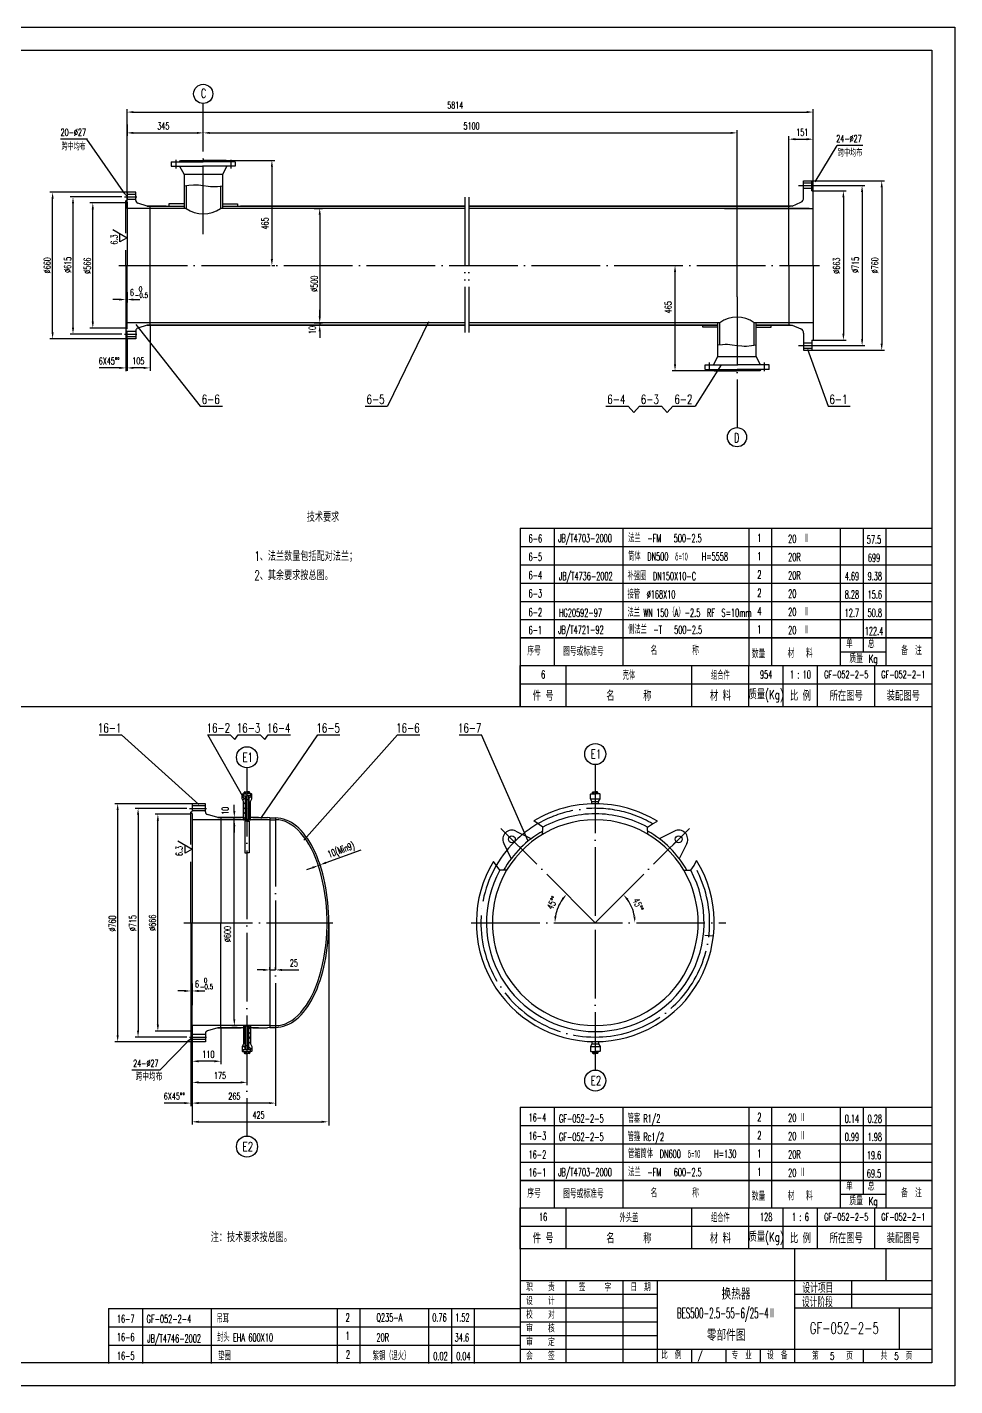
# Model space of a CAD drawing. Extents: x -1168 to 1459, y 189 to 1542.
# Drawn here: x -733 to -327, y 198 to 792 of the extents above; entities that cross this region are included whole.
import ezdxf
from ezdxf.enums import TextEntityAlignment as Align

# ---------------------------------------------------------------- set-up
doc = ezdxf.new("R2010")
doc.units = 0
doc.header["$MEASUREMENT"] = 0
doc.linetypes.add('DASHDOT-M', pattern=[36, 30, -3, 0, -3])
doc.linetypes.add('DIVIDE-M', pattern=[39, 30, -3, 0, -3, 0, -3])
doc.layers.get('0').update_dxf_attribs({"linetype": 'CONTINUOUS'})
for name, color, linetype in [('CDR_DWG1', 4, 'CONTINUOUS'), ('CDR_DWG2', 2, 'CONTINUOUS'), ('CDR_DWG3', 1, 'DASHDOT-M'), ('CDR_DWG4', 3, 'DIVIDE-M')]:
    doc.layers.add(name, color=color, linetype=linetype)
doc.styles.add('HZ', font='romans', dxfattribs={"width": 0.7, "bigfont": 'hz'})

# ---------------------------------------------------------------- blocks, each defined once
blk = doc.blocks.new('*X70')
for p, q in [((15.53, 49.48), (16.04, 49.98)), ((15.79, 47.61), (16.92, 48.74)), ((18.35, 48.05), (19.73, 49.43)), ((16.16, 45.86), (16.92, 46.62)), ((16.16, 43.74), (16.92, 44.5)), ((16.16, 41.62), (16.92, 42.38)), ((18.35, 45.93), (19.1, 46.68)), ((18.35, 43.8), (19.1, 44.56)), ((18.35, 41.68), (19.1, 42.44)), ((16.16, 39.5), (16.92, 40.26)), ((18.35, 39.56), (19.1, 40.32))]:
    blk.add_line(p, q)

msp = doc.modelspace()

# ---------------------------------------------------------------- linework, layer by layer
for p, q in [((-1168.46, 791.53), (-327.46, 791.53)), ((-327.46, 791.53), (-327.46, 197.53)), ((-689.39, 749.05), (-689.39, 755.66)), ((-686.59, 754.41), (-392.19, 754.41)), ((-656.09, 745.31), (-656.09, 758.16)), ((-389.39, 719.91), (-389.39, 755.66)), ((-689.39, 712.31), (-689.39, 749.05)), ((-689.39, 749.05), (-689.39, 744.06)), ((-707.11, 742.52), (-718.46, 742.52)), ((-706.75, 742.52), (-707.11, 742.52)), ((-690.99, 719.59), (-706.93, 742.52)), ((-686.59, 745.31), (-658.89, 745.31)), ((-656.09, 745.31), (-656.09, 746.56)), ((-653.29, 745.31), (-425.49, 745.31)), ((-422.69, 673.6), (-422.69, 746.56)), ((-399.99, 713.31), (-399.99, 743.81)), ((-397.19, 742.56), (-392.19, 742.56)), ((-389.39, 730.85), (-389.39, 743.81)), ((-388.54, 723.95), (-378.97, 739.77)), ((-367.62, 739.77), (-378.97, 739.77)), ((-646.08, 733.31), (-624.82, 733.31)), ((-626.07, 730.51), (-626.07, 690.11)), ((-689.39, 719.33), (-723.2, 719.33)), ((-389.99, 724.31), (-358.17, 724.31)), ((-389.39, 719.91), (-374.93, 719.91)), ((-387.89, 722.31), (-366.75, 722.31)), ((-368, 719.51), (-368, 655.11)), ((-359.42, 721.51), (-359.42, 653.11)), ((-721.95, 658.08), (-721.95, 716.53)), ((-691.66, 717.29), (-714.29, 717.29)), ((-713.04, 714.49), (-713.04, 660.12)), ((-689.99, 714.71), (-705.63, 714.71)), ((-376.18, 717.11), (-376.18, 657.51)), ((-704.38, 662.71), (-704.38, 711.91)), ((-607.54, 712.31), (-603.9, 712.31)), ((-605.15, 709.51), (-605.15, 665.11)), ((-695.63, 703.07), (-689.39, 699.46)), ((-692.51, 697.66), (-692.51, 701.27)), ((-689.39, 699.46), (-692.51, 697.66)), ((-626.16, 687.31), (-624.82, 687.31)), ((-452.17, 687.31), (-448.55, 687.31)), ((-449.8, 644.11), (-449.8, 684.51)), ((-692.79, 672.44), (-695.59, 672.44)), ((-689.99, 672.58), (-689.99, 671.19)), ((-689.39, 672.44), (-689.99, 672.44)), ((-689.39, 672.44), (-689.99, 672.44)), ((-689.39, 675.69), (-689.39, 671.19)), ((-686.59, 672.44), (-683.79, 672.44)), ((-605.15, 665.11), (-605.15, 667.91)), ((-689.99, 659.91), (-705.63, 659.91)), ((-685.5, 661.59), (-657.37, 625.78)), ((-679.37, 661.51), (-679.37, 641.31)), ((-607.54, 662.31), (-603.9, 662.31)), ((-605.15, 661.31), (-606.4, 661.31)), ((-605.15, 662.31), (-605.15, 661.31)), ((-605.15, 662.31), (-605.15, 661.31)), ((-557.61, 662.66), (-575.59, 625.78)), ((-689.39, 655.28), (-723.2, 655.28)), ((-691.66, 657.32), (-714.29, 657.32)), ((-689.99, 659.28), (-689.99, 641.14)), ((-689.39, 655.28), (-689.39, 643.81)), ((-605.15, 658.51), (-605.15, 655.71)), ((-389.39, 654.71), (-374.93, 654.71)), ((-391.92, 650.82), (-382.9, 625.78)), ((-389.99, 650.31), (-358.17, 650.31)), ((-387.89, 652.31), (-366.75, 652.31)), ((-692.79, 642.56), (-701.57, 642.56)), ((-689.39, 642.56), (-689.99, 642.56)), ((-689.39, 642.56), (-689.99, 642.56)), ((-689.39, 642.56), (-689.39, 643.81)), ((-689.39, 643.81), (-689.39, 641.31)), ((-682.17, 642.56), (-686.59, 642.56)), ((-429.69, 643.91), (-441.01, 625.78)), ((-427.69, 641.31), (-451.05, 641.31)), ((-657.37, 625.78), (-647.67, 625.78)), ((-585.29, 625.78), (-575.59, 625.78)), ((-480.02, 625.78), (-470.32, 625.78)), ((-470.32, 625.78), (-467.82, 623.03)), ((-467.82, 623.03), (-465.37, 625.78)), ((-465.37, 625.78), (-455.67, 625.78)), ((-455.67, 625.78), (-453.17, 623.03)), ((-453.17, 623.03), (-450.71, 625.78)), ((-450.71, 625.78), (-441.01, 625.78)), ((-422.69, 629.31), (-422.69, 616.45)), ((-382.9, 625.78), (-373.2, 625.78)), ((-367.45, 532.5), (-367.45, 572.5)), ((-517.45, 564.5), (-337.46, 564.5)), ((-517.45, 556.5), (-337.46, 556.5)), ((-517.45, 548.5), (-337.46, 548.5)), ((-517.45, 540.5), (-337.46, 540.5)), ((-517.45, 532.5), (-337.46, 532.5)), ((-517.45, 532.5), (-337.46, 532.5)), ((-367.45, 524.5), (-367.45, 532.5)), ((-337.46, 524.5), (-517.45, 524.5)), ((-517.45, 524.5), (-337.46, 524.5)), ((-367.45, 518.5), (-367.45, 524.5)), ((-377.45, 518.5), (-357.45, 518.5)), ((-517.46, 494.5), (-517.46, 512.5)), ((-517.46, 504.5), (-337.46, 504.5)), ((-517.45, 504.5), (-337.46, 504.5)), ((-1143.46, 494.53), (-337.46, 494.53)), ((-701.59, 482.07), (-691.89, 482.07)), ((-657.96, 451.62), (-691.89, 482.07)), ((-638.24, 454.21), (-654.05, 482.07)), ((-654.05, 482.07), (-644.35, 482.07)), ((-644.35, 482.07), (-642.32, 480.06)), ((-642.32, 480.06), (-640.84, 482.07)), ((-640.84, 482.07), (-631.14, 482.07)), ((-631.14, 482.07), (-629.12, 480.06)), ((-630.93, 445.6), (-606.03, 482.07)), ((-629.12, 480.06), (-627.63, 482.07)), ((-627.63, 482.07), (-617.93, 482.07)), ((-612.13, 436.08), (-571.15, 482.07)), ((-606.03, 482.07), (-596.33, 482.07)), ((-571.15, 482.07), (-561.45, 482.07)), ((-544.15, 482.07), (-534.45, 482.07)), ((-514.07, 435.62), (-534.45, 482.07)), ((-660.93, 452.04), (-694.75, 452.04)), ((-642.5, 448.81), (-642.5, 451.61)), ((-693.5, 350.79), (-693.5, 449.24)), ((-663.21, 450), (-685.83, 450)), ((-684.58, 447.2), (-684.58, 352.83)), ((-661.53, 447.41), (-677.18, 447.41)), ((-662.03, 450), (-654.7, 450)), ((-642.5, 357.81), (-642.5, 446.01)), ((-675.93, 355.41), (-675.93, 444.61)), ((-642.5, 442.21), (-642.5, 439.41)), ((-667.18, 435.78), (-660.93, 432.17)), ((-664.06, 430.37), (-664.06, 433.98)), ((-660.93, 432.17), (-664.06, 430.37)), ((-602.37, 426.26), (-587.08, 431.9)), ((-608.37, 424.04), (-611, 423.07)), ((-601.16, 400.01), (-601.16, 311.35)), ((-626.96, 379.36), (-626.96, 380.61)), ((-624.46, 379.36), (-624.46, 380.61)), ((-629.76, 379.36), (-632.56, 379.36)), ((-626.96, 379.36), (-624.46, 379.36)), ((-621.66, 379.36), (-614.36, 379.36)), ((-664.33, 370.15), (-667.13, 370.15)), ((-660.93, 370.15), (-661.53, 370.15)), ((-660.93, 370.15), (-661.53, 370.15)), ((-658.13, 370.15), (-655.33, 370.15)), ((-624.46, 356.42), (-624.46, 319.9)), ((-661.53, 352.61), (-677.18, 352.61)), ((-661.53, 351.67), (-661.53, 319.73)), ((-660.93, 355.01), (-660.93, 313.59)), ((-648.43, 354.21), (-648.43, 338.18)), ((-643.62, 355.01), (-641.25, 355.01)), ((-660.93, 347.99), (-694.75, 347.99)), ((-663.21, 350.03), (-685.83, 350.03)), ((-662.89, 348.03), (-675.08, 335.55)), ((-660.93, 340.68), (-660.93, 338.18)), ((-660.93, 339.43), (-660.93, 340.68)), ((-651.23, 339.43), (-658.13, 339.43)), ((-675.08, 335.55), (-687.25, 335.55)), ((-660.93, 330.3), (-660.93, 328.94)), ((-658.13, 330.19), (-639.76, 330.19)), ((-636.96, 330.3), (-636.96, 328.94)), ((-664.33, 321.15), (-673.12, 321.15)), ((-660.93, 322.48), (-660.93, 320.6)), ((-660.93, 321.54), (-660.93, 319.9)), ((-627.26, 321.15), (-658.13, 321.15)), ((-517.45, 319.34), (-337.46, 319.34)), ((-367.45, 287.34), (-367.45, 319.34)), ((-660.93, 314.06), (-660.93, 311.71)), ((-658.13, 312.96), (-604.34, 312.96)), ((-517.45, 311.34), (-337.46, 311.34)), ((-517.45, 303.34), (-337.46, 303.34)), ((-517.45, 295.34), (-337.46, 295.34)), ((-337.46, 287.34), (-517.45, 287.34)), ((-517.45, 287.34), (-337.46, 287.34)), ((-367.45, 281.34), (-367.45, 287.34)), ((-377.45, 281.34), (-357.45, 281.34)), ((-517.46, 267.35), (-337.46, 267.35)), ((-517.45, 267.34), (-337.46, 267.34)), ((-517.46, 257.56), (-337.46, 257.56)), ((-397.46, 207.56), (-397.46, 257.56)), ((-357.46, 243.56), (-357.46, 257.56)), ((-517.46, 243.56), (-337.46, 243.56)), ((-497.46, 207.56), (-497.46, 243.56)), ((-472.46, 207.56), (-472.46, 243.56)), ((-457.46, 207.56), (-457.46, 243.56)), ((-372.46, 231.56), (-372.46, 243.56)), ((-372.46, 231.56), (-372.46, 243.56)), ((-517.46, 237.56), (-457.46, 237.56)), ((-397.46, 237.56), (-337.46, 237.56)), ((-697.45, 231.35), (-517.46, 231.35)), ((-517.46, 231.56), (-457.46, 231.56)), ((-397.46, 231.56), (-337.46, 231.56)), ((-351.84, 231.56), (-351.84, 213.56)), ((-697.45, 223.35), (-517.46, 223.35)), ((-517.46, 225.56), (-457.46, 225.56)), ((-697.45, 215.35), (-517.46, 215.35)), ((-517.46, 219.56), (-457.46, 219.56)), ((-517.46, 213.56), (-337.46, 213.56)), ((-442.46, 207.56), (-442.46, 213.56)), ((-427.46, 207.56), (-427.46, 213.56)), ((-412.46, 207.56), (-412.46, 213.56)), ((-367.46, 207.56), (-367.46, 213.56)), ((-327.46, 197.53), (-1168.46, 197.53))]:
    msp.add_line(p, q)
for radius, start, end in [(17.63, 144.11024, 170.88976), (17.35, 9.25788, 35.74212)]:
    msp.add_arc((-484.68, 400.01), radius, start, end)
for points in [[(-686.59, 754.87), (-686.59, 753.94), (-689.39, 754.41)], [(-392.19, 754.87), (-392.19, 753.94), (-389.39, 754.41)], [(-686.59, 745.77), (-686.59, 744.84), (-689.39, 745.31)], [(-658.89, 745.77), (-658.89, 744.84), (-656.09, 745.31)], [(-653.29, 745.77), (-653.29, 744.84), (-656.09, 745.31)], [(-425.49, 745.77), (-425.49, 744.84), (-422.69, 745.31)], [(-397.19, 743.02), (-397.19, 742.09), (-399.99, 742.56)], [(-392.19, 743.02), (-392.19, 742.09), (-389.39, 742.56)], [(-626.54, 730.51), (-625.6, 730.51), (-626.07, 733.31)], [(-721.49, 716.53), (-722.42, 716.53), (-721.95, 719.33)], [(-690.6, 719.86), (-691.37, 719.32), (-689.39, 717.29)], [(-376.65, 717.11), (-375.71, 717.11), (-376.18, 719.91)], [(-368.47, 719.51), (-367.54, 719.51), (-368, 722.31)], [(-359.89, 721.51), (-358.96, 721.51), (-359.42, 724.31)], [(-712.57, 714.49), (-713.5, 714.49), (-713.04, 717.29)], [(-703.92, 711.91), (-704.85, 711.91), (-704.38, 714.71)], [(-605.62, 709.51), (-604.68, 709.51), (-605.15, 712.31)], [(-626.54, 690.11), (-625.6, 690.11), (-626.07, 687.31)], [(-450.26, 684.51), (-449.33, 684.51), (-449.8, 687.31)], [(-692.79, 672.91), (-692.79, 671.98), (-689.99, 672.44)], [(-686.59, 672.91), (-686.59, 671.98), (-689.39, 672.44)], [(-686.59, 672.91), (-686.59, 671.98), (-689.39, 672.44)], [(-712.57, 660.12), (-713.5, 660.12), (-713.04, 657.32)], [(-703.92, 662.71), (-704.85, 662.71), (-704.38, 659.91)], [(-605.62, 665.11), (-604.68, 665.11), (-605.15, 662.31)], [(-605.62, 665.11), (-604.68, 665.11), (-605.15, 662.31)], [(-605.62, 658.51), (-604.68, 658.51), (-605.15, 661.31)], [(-721.49, 658.08), (-722.42, 658.08), (-721.95, 655.28)], [(-376.65, 657.51), (-375.71, 657.51), (-376.18, 654.71)], [(-368.47, 655.11), (-367.54, 655.11), (-368, 652.31)], [(-359.89, 653.11), (-358.96, 653.11), (-359.42, 650.31)], [(-692.79, 643.02), (-692.79, 642.09), (-689.99, 642.56)], [(-686.59, 643.02), (-686.59, 642.09), (-689.39, 642.56)], [(-682.17, 643.02), (-682.17, 642.09), (-679.37, 642.56)], [(-450.26, 644.11), (-449.33, 644.11), (-449.8, 641.31)], [(-693.03, 449.24), (-693.97, 449.24), (-693.5, 452.04)], [(-684.12, 447.2), (-685.05, 447.2), (-684.58, 450)], [(-675.46, 444.61), (-676.4, 444.61), (-675.93, 447.41)], [(-642.97, 448.81), (-642.04, 448.81), (-642.5, 446.01)], [(-642.97, 442.21), (-642.04, 442.21), (-642.5, 445.01)], [(-642.97, 442.21), (-642.04, 442.21), (-642.5, 445.01)], [(-608.53, 424.48), (-608.21, 423.6), (-605.75, 425.01)], [(-602.53, 426.7), (-602.21, 425.82), (-605, 425.29)], [(-499.31, 410.65), (-498.6, 410.05), (-497.14, 412.48)], [(-470.95, 409.85), (-470.24, 410.45), (-472.41, 412.28)], [(-501.62, 402.77), (-502.55, 402.84), (-502.31, 400.01)], [(-467.09, 402.84), (-468.02, 402.77), (-467.33, 400.01)], [(-629.76, 379.83), (-629.76, 378.9), (-626.96, 379.36)], [(-621.66, 379.83), (-621.66, 378.9), (-624.46, 379.36)], [(-664.33, 370.62), (-664.33, 369.69), (-661.53, 370.15)], [(-658.13, 370.62), (-658.13, 369.69), (-660.93, 370.15)], [(-658.13, 370.62), (-658.13, 369.69), (-660.93, 370.15)], [(-642.97, 357.81), (-642.04, 357.81), (-642.5, 355.01)], [(-693.03, 350.79), (-693.97, 350.79), (-693.5, 347.99)], [(-684.12, 352.83), (-685.05, 352.83), (-684.58, 350.03)], [(-675.46, 355.41), (-676.4, 355.41), (-675.93, 352.61)], [(-663.22, 348.35), (-662.56, 347.7), (-660.93, 350.03)], [(-658.13, 339.9), (-658.13, 338.97), (-660.93, 339.43)], [(-651.23, 339.9), (-651.23, 338.97), (-648.43, 339.43)], [(-658.13, 330.66), (-658.13, 329.73), (-660.93, 330.19)], [(-639.76, 330.66), (-639.76, 329.73), (-636.96, 330.19)], [(-664.33, 321.61), (-664.33, 320.68), (-661.53, 321.15)], [(-658.13, 321.61), (-658.13, 320.68), (-660.93, 321.15)], [(-627.26, 321.61), (-627.26, 320.68), (-624.46, 321.15)], [(-658.13, 313.43), (-658.13, 312.49), (-660.93, 312.96)], [(-604.34, 313.43), (-604.34, 312.49), (-601.54, 312.96)]]:
    msp.add_solid(points)
at = {"layer": 'CDR_DWG1'}
for p, q in [((-1143.46, 781.53), (-337.46, 781.53)), ((-337.46, 781.53), (-337.46, 207.53)), ((-670.09, 732.71), (-670.09, 730.71)), ((-670.09, 732.71), (-656.09, 732.71)), ((-670.09, 730.71), (-656.09, 730.71)), ((-666.54, 732.71), (-666.09, 733.31)), ((-666.42, 730.71), (-664.49, 727.06)), ((-666.09, 733.31), (-656.09, 733.31)), ((-646.08, 733.31), (-656.09, 733.31)), ((-642.09, 732.71), (-656.09, 732.71)), ((-642.09, 730.71), (-656.09, 730.71)), ((-645.76, 730.71), (-647.69, 727.06)), ((-645.64, 732.71), (-646.08, 733.31)), ((-642.09, 732.71), (-642.09, 730.71)), ((-647.69, 727.06), (-664.49, 727.06)), ((-664.49, 727.06), (-664.49, 712.31)), ((-647.69, 727.06), (-647.69, 712.31)), ((-685.59, 719.33), (-689.39, 719.33)), ((-689.39, 719.33), (-689.39, 715.99)), ((-685.59, 715.8), (-685.59, 719.33)), ((-663.59, 722.29), (-663.59, 712.31)), ((-648.59, 722.06), (-648.59, 712.31)), ((-393.59, 716.84), (-393.59, 724.31)), ((-393.59, 724.31), (-389.99, 724.31)), ((-393.59, 723.46), (-389.99, 723.46)), ((-393.59, 721.16), (-389.99, 721.16)), ((-389.99, 719.91), (-389.99, 724.31)), ((-389.99, 719.91), (-389.39, 719.91)), ((-389.39, 687.31), (-389.39, 719.91)), ((-689.99, 715.65), (-689.39, 715.99)), ((-689.99, 701.42), (-689.99, 715.65)), ((-689.39, 715.01), (-689.99, 715.01)), ((-685.59, 718.44), (-689.39, 718.44)), ((-685.59, 716.14), (-689.39, 716.14)), ((-689.39, 715.01), (-689.39, 687.31)), ((-680.66, 713.31), (-684.71, 714.65)), ((-680.68, 713.31), (-664.49, 713.31)), ((-672.34, 713.31), (-680.66, 713.31)), ((-679.39, 713.31), (-679.39, 687.31)), ((-671.09, 714.31), (-671.09, 713.31)), ((-664.49, 714.31), (-671.09, 714.31)), ((-647.69, 714.31), (-641.09, 714.31)), ((-647.69, 713.31), (-541.66, 713.31)), ((-641.09, 714.31), (-641.09, 713.31)), ((-541.66, 713.31), (-639.84, 713.31)), ((-539.94, 713.31), (-488.87, 713.31)), ((-488.87, 713.31), (-539.94, 713.31)), ((-425.43, 713.31), (-488.87, 713.31)), ((-488.87, 713.31), (-425.43, 713.31)), ((-398.52, 713.31), (-426.94, 713.31)), ((-426.94, 713.31), (-399.4, 713.31)), ((-399.38, 713.31), (-426.94, 713.31)), ((-426.94, 713.31), (-399.4, 713.31)), ((-399.99, 687.31), (-399.99, 713.31)), ((-398.52, 713.31), (-394.76, 715.02)), ((-663.59, 712.31), (-689.39, 712.31)), ((-541.66, 712.31), (-648.59, 712.31)), ((-488.87, 712.31), (-539.94, 712.31)), ((-424.22, 712.31), (-488.87, 712.31)), ((-391.19, 712.31), (-428.15, 712.31)), ((-428.15, 712.31), (-389.39, 712.31)), ((-689.99, 687.31), (-689.99, 693.98)), ((-689.99, 687.31), (-689.99, 658.96)), ((-689.39, 659.6), (-689.39, 687.31)), ((-679.37, 661.51), (-679.37, 687.31)), ((-399.99, 687.31), (-399.99, 661.31)), ((-389.39, 687.31), (-389.39, 654.71)), ((-689.39, 659.6), (-689.99, 659.6)), ((-541.66, 662.31), (-689.39, 662.31)), ((-680.66, 661.31), (-684.71, 659.97)), ((-680.68, 661.31), (-541.66, 661.31)), ((-541.66, 661.31), (-680.66, 661.31)), ((-532.74, 662.31), (-539.94, 662.31)), ((-533.95, 661.31), (-539.94, 661.31)), ((-539.94, 661.31), (-533.95, 661.31)), ((-488.87, 662.31), (-537.65, 662.31)), ((-536.44, 661.31), (-488.87, 661.31)), ((-488.87, 661.31), (-536.44, 661.31)), ((-430.19, 662.31), (-488.87, 662.31)), ((-488.87, 661.31), (-431.09, 661.31)), ((-431.09, 661.31), (-488.87, 661.31)), ((-437.69, 660.31), (-437.69, 661.31)), ((-431.09, 660.31), (-437.69, 660.31)), ((-431.09, 647.55), (-431.09, 662.31)), ((-430.19, 652.56), (-430.19, 662.31)), ((-389.39, 662.31), (-415.19, 662.31)), ((-415.19, 652.32), (-415.19, 662.31)), ((-414.29, 647.55), (-414.29, 662.31)), ((-399.4, 661.31), (-414.29, 661.31)), ((-414.29, 661.31), (-398.52, 661.31)), ((-414.29, 660.31), (-407.69, 660.31)), ((-407.69, 660.31), (-407.69, 661.31)), ((-398.52, 661.31), (-394.76, 659.6)), ((-689.99, 658.96), (-689.39, 658.62)), ((-689.39, 655.28), (-689.39, 658.62)), ((-685.59, 658.47), (-689.39, 658.47)), ((-685.59, 656.17), (-689.39, 656.17)), ((-685.59, 655.28), (-689.39, 655.28)), ((-685.59, 658.81), (-685.59, 655.28)), ((-393.59, 657.78), (-393.59, 650.31)), ((-393.59, 653.46), (-389.99, 653.46)), ((-389.99, 654.71), (-389.99, 650.31)), ((-389.99, 654.71), (-389.39, 654.71)), ((-433.02, 643.91), (-431.09, 647.55)), ((-431.09, 647.55), (-414.29, 647.55)), ((-412.36, 643.91), (-414.29, 647.55)), ((-393.59, 651.16), (-389.99, 651.16)), ((-393.59, 650.31), (-389.99, 650.31)), ((-436.69, 641.91), (-436.69, 643.91)), ((-436.69, 643.91), (-422.69, 643.91)), ((-436.69, 641.91), (-422.69, 641.91)), ((-433.14, 641.91), (-432.7, 641.31)), ((-408.69, 643.91), (-422.69, 643.91)), ((-408.69, 641.91), (-422.69, 641.91)), ((-412.24, 641.91), (-412.69, 641.31)), ((-408.69, 641.91), (-408.69, 643.91)), ((-432.7, 641.31), (-422.69, 641.31)), ((-412.69, 641.31), (-422.69, 641.31)), ((-337.57, 582.53), (-337.57, 532.5)), ((-517.45, 572.5), (-337.46, 572.5)), ((-517.45, 572.5), (-517.45, 532.5)), ((-502.45, 532.5), (-502.45, 572.5)), ((-472.45, 532.5), (-472.45, 572.5)), ((-417.45, 532.5), (-417.45, 572.5)), ((-407.45, 532.5), (-407.45, 572.5)), ((-377.45, 532.5), (-377.45, 572.5)), ((-357.45, 532.5), (-357.45, 572.5)), ((-517.45, 532.5), (-517.45, 494.5)), ((-502.45, 524.5), (-502.45, 532.5)), ((-472.45, 524.5), (-472.45, 532.5)), ((-417.45, 524.5), (-417.45, 532.5)), ((-407.45, 524.5), (-407.45, 532.5)), ((-377.45, 524.5), (-377.45, 532.5)), ((-357.45, 524.5), (-357.45, 532.5)), ((-502.45, 512.5), (-502.45, 524.5)), ((-472.45, 512.5), (-472.45, 524.5)), ((-417.45, 512.5), (-417.45, 524.5)), ((-407.45, 512.5), (-407.45, 524.5)), ((-377.45, 512.5), (-377.45, 524.5)), ((-357.45, 512.5), (-357.45, 524.5)), ((-517.46, 512.5), (-337.46, 512.5)), ((-497.46, 494.5), (-497.46, 512.5)), ((-442.46, 494.5), (-442.46, 512.5)), ((-417.46, 494.5), (-417.46, 512.5)), ((-402.46, 494.5), (-402.46, 512.5)), ((-387.46, 494.5), (-387.46, 512.5)), ((-362.46, 494.5), (-362.46, 512.5)), ((-660.93, 452.04), (-660.93, 448.7)), ((-655.16, 452.04), (-660.93, 452.04)), ((-655.16, 448.51), (-655.16, 452.04)), ((-639.06, 456.19), (-638.9, 456.36)), ((-639.06, 454.09), (-639.06, 456.19)), ((-638.43, 453), (-639.06, 454.09)), ((-638.9, 456.36), (-638.56, 456.36)), ((-638.56, 456.36), (-638.56, 455.52)), ((-638.56, 455.52), (-637.8, 455.52)), ((-638.51, 456.33), (-636.96, 456.33)), ((-638.43, 445.18), (-638.43, 453)), ((-638.13, 456.33), (-638.13, 457.04)), ((-637.84, 457.17), (-636.96, 457.17)), ((-637.8, 455.52), (-637.68, 455.35)), ((-637.8, 455.52), (-637.8, 445.01)), ((-637.8, 455.51), (-636.96, 455.51)), ((-637.68, 455.35), (-637.68, 445.18)), ((-636.96, 453.84), (-637.67, 453.84)), ((-637.54, 456.33), (-637.54, 457.04)), ((-636.07, 457.17), (-636.96, 457.17)), ((-635.4, 456.33), (-636.96, 456.33)), ((-636.12, 455.51), (-636.96, 455.51)), ((-636.96, 453.84), (-636.25, 453.84)), ((-636.37, 456.33), (-636.37, 457.04)), ((-636.12, 455.52), (-636.25, 455.35)), ((-636.25, 455.35), (-636.25, 445.18)), ((-635.37, 455.52), (-636.12, 455.52)), ((-636.12, 455.52), (-636.12, 445.01)), ((-635.78, 456.33), (-635.78, 457.04)), ((-635.49, 453), (-634.86, 454.09)), ((-635.49, 447.11), (-635.49, 453)), ((-635.37, 456.36), (-635.37, 455.52)), ((-635.03, 456.36), (-635.37, 456.36)), ((-634.86, 456.19), (-635.03, 456.36)), ((-634.86, 454.09), (-634.86, 456.19)), ((-486.79, 456.19), (-486.62, 456.36)), ((-486.79, 454.09), (-486.79, 456.19)), ((-486.79, 454.09), (-482.59, 454.09)), ((-486.16, 453), (-486.79, 454.09)), ((-486.62, 456.36), (-486.28, 456.36)), ((-486.23, 456.33), (-484.68, 456.33)), ((-486.16, 453), (-483.22, 453)), ((-486.16, 451.99), (-486.16, 453)), ((-485.85, 456.33), (-485.85, 457.04)), ((-485.56, 457.17), (-484.68, 457.17)), ((-485.27, 456.33), (-485.27, 457.04)), ((-483.8, 457.17), (-484.68, 457.17)), ((-483.12, 456.33), (-484.68, 456.33)), ((-484.09, 456.33), (-484.09, 457.04)), ((-483.5, 456.33), (-483.5, 457.04)), ((-483.22, 453), (-482.59, 454.09)), ((-483.22, 451.99), (-483.22, 453)), ((-482.75, 456.36), (-483.09, 456.36)), ((-482.59, 456.19), (-482.75, 456.36)), ((-482.59, 454.09), (-482.59, 456.19)), ((-661.53, 448.36), (-660.93, 448.7)), ((-661.53, 434.13), (-661.53, 448.36)), ((-660.93, 447.72), (-661.53, 447.72)), ((-655.16, 451.15), (-660.93, 451.15)), ((-655.16, 448.85), (-660.93, 448.85)), ((-660.93, 447.72), (-660.93, 400.01)), ((-649.73, 446.01), (-654.27, 447.35)), ((-649.75, 446.01), (-639.46, 446.01)), ((-638.43, 446.01), (-649.73, 446.01)), ((-648.46, 446.01), (-648.46, 400.01)), ((-635.49, 445.18), (-635.49, 447.11)), ((-631.93, 446.01), (-635.49, 446.01)), ((-634.46, 446.01), (-628.02, 446.01)), ((-626.96, 445.81), (-628.02, 446.01)), ((-626.96, 445.81), (-626.96, 400.01)), ((-626.96, 445.81), (-624.46, 445.81)), ((-626.96, 445.01), (-660.93, 445.01)), ((-638.27, 445.01), (-638.43, 445.18)), ((-638.43, 445.04), (-635.49, 445.04)), ((-637.8, 445.01), (-638.27, 445.01)), ((-637.89, 444.42), (-637.89, 430.54)), ((-636.96, 444.42), (-637.89, 444.42)), ((-637.68, 445.18), (-637.8, 445.01)), ((-637.68, 445.18), (-636.96, 445.18)), ((-636.25, 445.18), (-636.96, 445.18)), ((-636.96, 444.42), (-636.02, 444.42)), ((-636.25, 445.18), (-636.12, 445.01)), ((-636.12, 445.01), (-635.66, 445.01)), ((-636.02, 444.42), (-636.02, 430.54)), ((-635.66, 445.01), (-635.49, 445.18)), ((-626.96, 445.01), (-624.46, 445.01)), ((-519.36, 440.05), (-512.62, 436.74)), ((-507.59, 441.74), (-511.49, 444.57)), ((-507.7, 438.68), (-507.59, 441.74)), ((-461.77, 441.74), (-459.63, 443.29)), ((-461.66, 438.68), (-461.77, 441.74)), ((-459.63, 443.29), (-457.48, 444.34)), ((-449.99, 440.05), (-456.73, 436.74)), ((-524.72, 434.7), (-521.4, 427.96)), ((-450.56, 434.14), (-448.1, 436.6)), ((-444.64, 434.7), (-447.96, 427.96)), ((-637.89, 430.54), (-636.96, 430.54)), ((-636.02, 430.54), (-636.96, 430.54)), ((-661.53, 400.01), (-661.53, 426.69)), ((-605.48, 424.29), (-606.18, 426.18)), ((-605.75, 425.01), (-605, 425.29)), ((-604.73, 424.56), (-605.43, 426.46)), ((-526.4, 422.92), (-529.23, 426.83)), ((-523.34, 423.03), (-526.4, 422.92)), ((-446.01, 423.03), (-442.95, 422.92)), ((-442.95, 422.92), (-441.4, 425.06)), ((-441.4, 425.06), (-440.36, 427.21)), ((-661.53, 400.01), (-661.53, 351.67)), ((-660.93, 352.31), (-660.93, 400.01)), ((-648.43, 354.21), (-648.43, 400.01)), ((-626.96, 400.01), (-626.96, 354.21)), ((-436.73, 394.61), (-433.27, 394.22)), ((-661.53, 370.29), (-661.53, 363.9)), ((-660.93, 373.4), (-660.93, 363.9)), ((-660.93, 352.31), (-661.53, 352.31)), ((-661.53, 351.67), (-660.93, 351.33)), ((-626.96, 355.01), (-661.48, 355.01)), ((-660.93, 347.99), (-660.93, 351.33)), ((-655.16, 351.18), (-660.93, 351.18)), ((-655.16, 351.52), (-655.16, 347.99)), ((-649.73, 354.01), (-654.27, 352.68)), ((-649.75, 354.01), (-639.46, 354.01)), ((-638.43, 354.01), (-649.73, 354.01)), ((-638.27, 355.01), (-638.43, 354.85)), ((-638.43, 354.99), (-635.49, 354.99)), ((-638.43, 354.85), (-638.43, 347.03)), ((-637.8, 355.01), (-638.27, 355.01)), ((-637.8, 344.51), (-637.8, 355.01)), ((-637.68, 354.85), (-637.8, 355.01)), ((-637.68, 344.68), (-637.68, 354.85)), ((-637.68, 354.85), (-636.96, 354.85)), ((-636.25, 354.85), (-636.96, 354.85)), ((-636.25, 354.85), (-636.12, 355.01)), ((-636.25, 344.68), (-636.25, 354.85)), ((-636.12, 344.51), (-636.12, 355.01)), ((-636.12, 355.01), (-635.66, 355.01)), ((-635.66, 355.01), (-635.49, 354.85)), ((-635.49, 354.85), (-635.49, 352.92)), ((-631.93, 354.01), (-635.49, 354.01)), ((-635.49, 352.92), (-635.49, 347.03)), ((-634.46, 354.01), (-628.02, 354.01)), ((-626.96, 354.21), (-628.02, 354.01)), ((-626.96, 355.01), (-624.46, 355.01)), ((-626.96, 354.21), (-624.46, 354.21)), ((-655.16, 348.88), (-660.93, 348.88)), ((-655.16, 347.99), (-660.93, 347.99)), ((-638.43, 347.03), (-639.06, 345.94)), ((-639.06, 345.94), (-639.06, 343.84)), ((-637.8, 344.51), (-637.68, 344.68)), ((-636.96, 346.19), (-637.67, 346.19)), ((-636.96, 346.19), (-636.25, 346.19)), ((-636.12, 344.51), (-636.25, 344.68)), ((-635.49, 347.03), (-634.86, 345.94)), ((-634.86, 345.94), (-634.86, 343.84)), ((-486.16, 347.03), (-486.79, 345.94)), ((-486.79, 345.94), (-482.59, 345.94)), ((-486.79, 345.94), (-486.79, 343.84)), ((-486.16, 348.04), (-486.16, 347.03)), ((-486.16, 347.03), (-483.22, 347.03)), ((-483.22, 348.04), (-483.22, 347.03)), ((-483.22, 347.03), (-482.59, 345.94)), ((-482.59, 345.94), (-482.59, 343.84)), ((-639.06, 343.84), (-638.9, 343.67)), ((-638.9, 343.67), (-638.56, 343.67)), ((-638.56, 343.67), (-638.56, 344.51)), ((-638.56, 344.51), (-637.8, 344.51)), ((-638.51, 343.7), (-636.96, 343.7)), ((-638.13, 343.7), (-638.13, 342.99)), ((-637.84, 342.86), (-636.96, 342.86)), ((-637.8, 344.52), (-636.96, 344.52)), ((-637.54, 343.7), (-637.54, 342.99)), ((-636.12, 344.52), (-636.96, 344.52)), ((-635.4, 343.7), (-636.96, 343.7)), ((-636.07, 342.86), (-636.96, 342.86)), ((-636.37, 343.7), (-636.37, 342.99)), ((-635.37, 344.51), (-636.12, 344.51)), ((-635.78, 343.7), (-635.78, 342.99)), ((-635.37, 343.67), (-635.37, 344.51)), ((-635.03, 343.67), (-635.37, 343.67)), ((-634.86, 343.84), (-635.03, 343.67)), ((-486.79, 343.84), (-486.62, 343.67)), ((-486.62, 343.67), (-486.28, 343.67)), ((-486.23, 343.7), (-484.68, 343.7)), ((-485.85, 343.7), (-485.85, 342.99)), ((-485.56, 342.86), (-484.68, 342.86)), ((-485.27, 343.7), (-485.27, 342.99)), ((-483.12, 343.7), (-484.68, 343.7)), ((-483.8, 342.86), (-484.68, 342.86)), ((-484.09, 343.7), (-484.09, 342.99)), ((-483.5, 343.7), (-483.5, 342.99)), ((-482.75, 343.67), (-483.09, 343.67)), ((-482.59, 343.84), (-482.75, 343.67)), ((-517.45, 319.34), (-517.45, 257.35)), ((-502.45, 287.34), (-502.45, 319.34)), ((-472.45, 287.34), (-472.45, 319.34)), ((-417.45, 287.34), (-417.45, 319.34)), ((-407.45, 287.34), (-407.45, 319.34)), ((-377.45, 287.34), (-377.45, 319.34)), ((-357.45, 287.34), (-357.45, 319.34)), ((-502.45, 275.34), (-502.45, 287.34)), ((-472.45, 275.34), (-472.45, 287.34)), ((-417.45, 275.34), (-417.45, 287.34)), ((-407.45, 275.34), (-407.45, 287.34)), ((-377.45, 275.34), (-377.45, 287.34)), ((-357.45, 275.34), (-357.45, 287.34)), ((-517.46, 275.35), (-337.46, 275.35)), ((-517.46, 257.35), (-517.46, 275.35)), ((-497.46, 257.35), (-497.46, 275.35)), ((-442.46, 257.35), (-442.46, 275.35)), ((-417.46, 257.35), (-417.46, 275.35)), ((-402.46, 257.35), (-402.46, 275.35)), ((-387.46, 257.35), (-387.46, 275.35)), ((-362.46, 257.35), (-362.46, 275.35)), ((-517.46, 257.56), (-337.46, 257.56)), ((-517.46, 257.56), (-517.46, 207.53)), ((-397.46, 207.56), (-397.46, 257.56)), ((-697.45, 231.35), (-697.45, 207.35)), ((-682.45, 207.35), (-682.45, 231.35)), ((-652.45, 207.35), (-652.45, 231.35)), ((-597.45, 207.35), (-597.45, 231.35)), ((-587.45, 207.35), (-587.45, 231.35)), ((-557.45, 207.35), (-557.45, 231.35)), ((-547.45, 207.35), (-547.45, 231.35)), ((-537.45, 207.35), (-537.45, 231.35)), ((-337.46, 207.53), (-1143.46, 207.53))]:
    msp.add_line(p, q, dxfattribs=at)
at = {"layer": 'CDR_DWG1', "extrusion": (0, 0, -1), "flags": 128}
for points in [[(664.49, 722.17), (662.38, 722.45), (660.28, 722.63), (659.23, 722.64), (658.18, 722.6), (656.08, 722.36), (653.99, 722.06), (652.94, 721.94), (651.89, 721.87), (650.84, 721.87), (649.79, 721.93), (647.69, 722.17)], [(414.29, 652.44), (416.4, 652.17), (418.5, 651.99), (419.55, 651.97), (420.6, 652.01), (422.69, 652.25), (424.79, 652.55), (425.84, 652.67), (426.89, 652.74), (427.94, 652.75), (428.99, 652.68), (431.09, 652.44)]]:
    msp.add_lwpolyline(points, dxfattribs=at)
at = {"layer": 'CDR_DWG1', "flags": 128}
for points in [[(-624.46, 354.21), (-623.27, 354.27), (-622.1, 354.45), (-620.93, 354.74), (-619.77, 355.14), (-618.63, 355.65), (-617.51, 356.27), (-616.41, 356.99), (-615.33, 357.82), (-614.29, 358.75), (-613.26, 359.78), (-612.27, 360.9), (-611.31, 362.12), (-610.39, 363.42), (-609.5, 364.81), (-608.64, 366.29), (-607.83, 367.84), (-607.06, 369.47), (-606.32, 371.16), (-605.63, 372.93), (-604.99, 374.76), (-604.39, 376.65), (-603.84, 378.6), (-603.34, 380.59), (-602.88, 382.63), (-602.48, 384.71), (-602.13, 386.83), (-601.84, 388.98), (-601.59, 391.16), (-601.4, 393.35), (-601.27, 395.56), (-601.18, 397.79), (-601.16, 400.01), (-601.18, 402.24), (-601.26, 404.46), (-601.4, 406.68), (-601.59, 408.87), (-601.84, 411.05), (-602.13, 413.2), (-602.48, 415.32), (-602.88, 417.4), (-603.34, 419.44), (-603.84, 421.43), (-604.39, 423.38), (-604.99, 425.27), (-605.63, 427.1), (-606.32, 428.87), (-607.06, 430.56), (-607.83, 432.19), (-608.64, 433.74), (-609.5, 435.22), (-610.39, 436.61), (-611.31, 437.91), (-612.27, 439.13), (-613.26, 440.25), (-614.29, 441.28), (-615.33, 442.21), (-616.41, 443.03), (-617.51, 443.76), (-618.63, 444.38), (-619.77, 444.89), (-620.93, 445.29), (-622.1, 445.58), (-623.27, 445.76), (-624.46, 445.81)], [(-624.46, 355.01), (-623.01, 355.11), (-621.58, 355.38), (-620.15, 355.84), (-618.75, 356.49), (-617.37, 357.31), (-616.01, 358.3), (-614.69, 359.47), (-613.41, 360.81), (-612.18, 362.3), (-611, 363.95), (-609.87, 365.75), (-608.8, 367.69), (-607.8, 369.76), (-606.86, 371.96), (-606, 374.27), (-605.21, 376.69), (-604.51, 379.2), (-603.88, 381.8), (-603.34, 384.47), (-602.89, 387.21), (-602.52, 390), (-602.24, 392.83), (-602.06, 395.69), (-601.97, 398.57), (-601.97, 401.46), (-602.06, 404.34), (-602.24, 407.2), (-602.52, 410.03), (-602.89, 412.82), (-603.34, 415.56), (-603.88, 418.23), (-604.51, 420.83), (-605.21, 423.34), (-606, 425.76), (-606.86, 428.07), (-607.8, 430.27), (-608.8, 432.34), (-609.87, 434.28), (-611, 436.08), (-612.18, 437.73), (-613.41, 439.22), (-614.69, 440.56), (-616.01, 441.73), (-617.37, 442.72), (-618.75, 443.54), (-620.15, 444.19), (-621.58, 444.65), (-623.01, 444.92), (-624.46, 445.01)]]:
    msp.add_lwpolyline(points, dxfattribs=at)
at = {"layer": 'CDR_DWG1'}
for centre in [(-521.13, 436.47), (-448.23, 436.47)]:
    msp.add_circle(centre, 1.5, dxfattribs=at)
for centre, radius, start, end in [((-684.39, 715.8), 1.2, 180.00012, 254.64464), ((-395.59, 716.84), 2, 294.47212, 0), ((-656.09, 722.54), 12.69, 233.76833, 306.23167), ((-684.39, 658.81), 1.2, 105.35536, 179.99988), ((-422.69, 652.07), 12.69, 53.76833, 126.23167), ((-395.59, 657.78), 2, 0, 65.52788), ((-637.84, 456.76), 0.406, 43.60282, 136.39718), ((-636.96, 455.74), 1.44, 65.81049, 114.18951), ((-636.07, 456.76), 0.406, 43.60282, 136.39718), ((-484.68, 400.01), 52, 90, 121.03666), ((-485.56, 456.76), 0.406, 43.60282, 136.39718), ((-484.68, 455.74), 1.44, 65.81049, 114.18951), ((-484.68, 400.01), 52, 58.4678, 90), ((-483.8, 456.76), 0.406, 43.60282, 136.39718), ((-653.96, 448.51), 1.2, 180.00012, 254.64464), ((-484.68, 400.01), 47.6, 90, 118.76776), ((-484.68, 400.01), 47.6, 61.23224, 90), ((-484.68, 400.01), 45, 21.90814, 158.09186), ((-521.13, 436.47), 4, 63.77819, 206.22181), ((-484.68, 400.01), 46.2, 119.81092, 150.18908), ((-484.68, 400.01), 46.2, 29.81092, 60.18908), ((-448.23, 436.47), 4, 333.77819, 116.22181), ((-484.68, 400.01), 52, 148.96334, 270), ((-484.68, 400.01), 47.6, 151.23224, 270), ((-484.68, 400.01), 52, 270, 31.5322), ((-484.68, 400.01), 47.6, 270, 28.76776), ((-484.68, 400.01), 45, 158.09186, 201.90814), ((-484.68, 400.01), 45, 338.09186, 21.90814), ((-484.68, 400.01), 45, 201.90814, 338.09186), ((-653.96, 351.52), 1.2, 105.35536, 179.99988), ((-637.84, 343.27), 0.406, 223.60282, 316.39718), ((-636.96, 344.29), 1.44, 245.81049, 294.18951), ((-636.07, 343.27), 0.406, 223.60282, 316.39718), ((-485.56, 343.27), 0.406, 223.60282, 316.39718), ((-484.68, 344.29), 1.44, 245.81049, 294.18951), ((-483.8, 343.27), 0.406, 223.60282, 316.39718)]:
    msp.add_arc(centre, radius, start, end, dxfattribs=at)
at = {"layer": 'CDR_DWG2'}
for centre, radius in [((-656.09, 762.36), 4.2), ((-422.69, 612.25), 4.2), ((-636.96, 472.32), 4.6), ((-484.68, 473.75), 4.6), ((-484.68, 330.97), 4.6), ((-636.96, 302.11), 4.6)]:
    msp.add_circle(centre, radius, dxfattribs=at)
at = {"layer": 'CDR_DWG3', "linetype": 'DASHDOT-M'}
for p, q in [((-656.09, 737.75), (-656.09, 746.56)), ((-656.09, 701.01), (-656.09, 737.75)), ((-668.09, 733.5), (-668.09, 729.75)), ((-644.09, 733.5), (-644.09, 729.75)), ((-395.84, 722.31), (-387.89, 722.31)), ((-690.48, 717.29), (-685.14, 717.29)), ((-692.99, 687.31), (-386.58, 687.31)), ((-422.69, 673.6), (-422.69, 636.86)), ((-690.48, 657.32), (-685.14, 657.32)), ((-395.84, 652.31), (-387.89, 652.31)), ((-434.69, 641.12), (-434.69, 644.86)), ((-410.69, 641.12), (-410.69, 644.86)), ((-422.69, 636.86), (-422.69, 628.06)), ((-636.96, 467.72), (-636.96, 306.72)), ((-484.68, 469.14), (-484.68, 335.57)), ((-624.46, 445.81), (-624.46, 356.42)), ((-484.68, 400.01), (-525.9, 441.24)), ((-484.68, 400.01), (-443.46, 441.24)), ((-664.54, 400.01), (-599.49, 400.01)), ((-538.9, 400.01), (-427.62, 400.01)), ((-662.03, 350.03), (-654.7, 350.03))]:
    msp.add_line(p, q, dxfattribs=at)
for start, end in [(59.94023, 135), (135, 270), (270, 30.05977)]:
    msp.add_arc((-484.68, 400.01), 50, start, end, dxfattribs=at)
at = {"layer": 'CDR_DWG4', "linetype": 'DIVIDE-M'}
for p, q in [((-541.66, 717.22), (-541.66, 658)), ((-539.94, 717.22), (-539.94, 658))]:
    msp.add_line(p, q, dxfattribs=at)

# ---------------------------------------------------------------- block references
msp.add_blockref('*X70', (-654.6, 406.04))
at = {"xscale": -1, "rotation": 180}
msp.add_blockref('*X70', (-654.6, 393.99), dxfattribs=at)

# ---------------------------------------------------------------- texts
at = {"style": 'HZ'}
for s, height, width, p in [('5814', 3, 0.65, (-549.42, 755.91)), ('345', 3, 0.65, (-676.16, 746.81)), ('5100', 3, 0.65, (-542.31, 746.81)), ('20-%%c27', 3, 0.65, (-718.46, 744.02)), ('151', 3, 0.65, (-396.79, 744.06)), ('24-%%c27', 3, 0.65, (-379.29, 741.27)), ('跨中均布', 3, 0.68, (-718.05, 737.78)), ('跨中均布', 3, 0.68, (-378.55, 735.03)), ('0', 2.08, 0.7, (-684.28, 676.02)), ('6', 3, 0.65, (-688.15, 674.01)), ('-0.5', 2.084, 0.7, (-686.02, 673.27)), ('6X45%%d%%d', 3, 0.65, (-701.8, 644.06)), ('105', 3, 0.65, (-687.11, 644.13)), ('技术要求', 4.2, 0.65, (-610.82, 575.29)), ('JB/T4703-2000', 3.5, 0.6, (-500.88, 566.34)), ('6-6', 3.5, 0.6, (-513.85, 566.2)), ('法兰  -FM   500-2.5', 3.5, 0.6, (-470.31, 566.34)), ('20  Ⅱ', 3.5, 0.6, (-400.35, 566.11)), ('1、法兰数量包括配对法兰；', 4.2, 0.65, (-633.72, 558.15)), ('6-5', 3.5, 0.6, (-513.85, 558.2)), ('筒体  DN500  δ=10   H=5558', 3.5, 0.6, (-470.31, 558.34)), ('20R', 3.5, 0.6, (-400.35, 558.11)), ('2、其余要求按总图。', 4.2, 0.65, (-633.72, 549.79)), ('6-4', 3.5, 0.6, (-513.85, 550.2)), ('JB/T4736-2002', 3.5, 0.6, (-500.55, 549.78)), ('补强圈  DN150X10-C', 3.5, 0.6, (-470.55, 549.78)), ('20R', 3.5, 0.6, (-400.35, 550.11)), ('6-3', 3.5, 0.6, (-513.85, 542.2)), ('接管  %%C168X10', 3.5, 0.6, (-470.55, 541.78)), ('20  ', 3.5, 0.6, (-400.35, 542.11)), ('6-2', 3.5, 0.6, (-513.85, 534.03)), ('HG20592-97', 3.5, 0.6, (-500.55, 533.78)), ('法兰 WN 150（A）-2.5  RF  S=10mm', 3.5, 0.6, (-470.55, 533.78)), ('20  Ⅱ', 3.5, 0.6, (-400.35, 534.11)), ('6-1', 3.5, 0.6, (-513.85, 526.2)), ('JB/T4721-92', 3.5, 0.6, (-500.88, 526.34)), ('侧法兰  -T   500-2.5', 3.5, 0.6, (-470.31, 526.34)), ('20  Ⅱ', 3.5, 0.6, (-400.35, 526.11)), ('单', 3.5, 0.65, (-375.05, 520.15)), ('总', 3.5, 0.65, (-365.52, 520.15)), ('序号', 3.5, 0.65, (-514.4, 516.96)), ('图号或标准号', 3.5, 0.65, (-498.73, 516.77)), ('名         称', 3.5, 0.65, (-460.53, 517.14)), ('数量', 3.5, 0.65, (-416.23, 515.69)), ('材   料', 3.5, 0.65, (-400.57, 515.89)), ('质量', 3.5, 0.65, (-373.56, 513.67)), ('Kg', 3.5, 0.65, (-365.13, 513.62)), ('备  注', 3.5, 0.65, (-350.92, 517.11)), ('25', 3, 0.65, (-618.23, 380.86)), ('6', 3, 0.65, (-659.7, 371.72)), ('0', 2.08, 0.7, (-655.83, 373.73)), ('-0.5', 2.084, 0.7, (-657.56, 370.98)), ('24-%%c27', 3, 0.65, (-686.75, 337.05)), ('110', 3, 0.65, (-656.47, 340.93)), ('跨中均布', 3.2, 0.7, (-685.65, 331.02)), ('175', 3, 0.65, (-651.38, 331.69)), ('6X45%%d%%d', 3, 0.65, (-673.35, 322.65)), ('265', 3, 0.65, (-645.13, 322.65)), ('425', 3, 0.65, (-634.57, 314.46)), ('16-4', 3.5, 0.6, (-513.85, 313.05)), ('GF-052-2-5', 3.5, 0.6, (-500.55, 312.62)), ('管塞 R1/2', 3.5, 0.6, (-470.55, 312.62)), ('20 Ⅱ', 3.5, 0.6, (-400.35, 312.95)), ('16-3', 3.5, 0.6, (-513.85, 305.05)), ('GF-052-2-5', 3.5, 0.6, (-500.55, 304.62)), ('管箍 Rc1/2', 3.5, 0.6, (-470.55, 304.62)), ('20 Ⅱ', 3.5, 0.6, (-400.35, 304.95)), ('16-2', 3.5, 0.6, (-513.85, 296.87)), ('管箱筒体  DN600  δ=10   H=130', 3.5, 0.6, (-470.31, 297.18)), ('20R', 3.5, 0.6, (-400.35, 296.95)), ('16-1', 3.5, 0.6, (-513.85, 289.05)), ('JB/T4703-2000', 3.5, 0.6, (-500.88, 289.18)), ('法兰  -FM   600-2.5', 3.5, 0.6, (-470.31, 289.18)), ('20 Ⅱ', 3.5, 0.6, (-400.35, 288.95)), ('单', 3.5, 0.65, (-375.05, 283)), ('总', 3.5, 0.65, (-365.52, 283)), ('序号', 3.5, 0.65, (-514.4, 279.8)), ('图号或标准号', 3.5, 0.65, (-498.73, 279.61)), ('名         称', 3.5, 0.65, (-460.53, 279.98)), ('数量', 3.5, 0.65, (-416.23, 278.54)), ('材   料', 3.5, 0.65, (-400.57, 278.74)), ('质量', 3.5, 0.65, (-373.56, 276.51)), ('Kg', 3.5, 0.65, (-365.13, 276.46)), ('备  注', 3.5, 0.65, (-350.92, 279.96)), ('注：技术要求按总图。', 4.2, 0.65, (-652.8, 260.38)), ('职    责', 3.2, 0.7, (-514.9, 238.94)), ('签     字', 3.2, 0.7, (-491.89, 238.89)), ('日  期', 3.2, 0.7, (-469.34, 238.98)), ('设计项目', 4, 0.65, (-394.11, 238.15)), ('设    计', 3.2, 0.7, (-514.9, 232.94)), ('设计阶段', 4, 0.65, (-394.32, 231.99)), ('16-7', 3.5, 0.6, (-693.85, 225.05)), ('GF-052-2-4', 3.5, 0.6, (-680.88, 225)), ('吊耳', 3.5, 0.6, (-650.31, 225)), ('Q235-A', 3.5, 0.6, (-580.35, 225.61)), ('校    对', 3.2, 0.7, (-514.9, 226.94)), ('16-6', 3.5, 0.6, (-693.85, 217.05)), ('JB/T4746-2002', 3.5, 0.6, (-680.55, 216.44)), ('封头 EHA 600X10', 3.5, 0.6, (-650.03, 216.88)), ('20R', 3.5, 0.6, (-580.35, 216.95)), ('34.6', 3.5, 0.6, (-546.15, 216.88)), ('审    核', 3.2, 0.7, (-514.9, 220.94)), ('GF-052-2-5', 5, 0.65, (-390.9, 220.24)), ('审    定', 3.2, 0.7, (-514.9, 214.94)), ('16-5', 3.5, 0.6, (-693.85, 208.87)), ('垫圈', 3.5, 0.6, (-649.54, 208.79)), ('会    签', 3.2, 0.7, (-514.9, 208.94)), ('比  例', 3.2, 0.7, (-455.87, 209.36)), ('/', 3.2, 0.7, (-439.91, 209.18)), ('专  业', 3.2, 0.7, (-425.1, 209.16)), ('设  备', 3.2, 0.7, (-409.52, 209.15)), ('第   5   页', 3.2, 0.7, (-389.92, 208.95)), ('共  5  页', 3.2, 0.7, (-359.92, 208.95))]:
    msp.add_text(s, height=height, dxfattribs=dict(at, width=width)).set_placement(p)
at = {"style": 'HZ', "width": 0.65}
for s, rotation, p in [('465', 90, (-627.57, 703.06)), ('6.3', 90, (-693.55, 696.44)), ('%%c660', 90, (-722.81, 683.89)), ('%%c615', 90, (-713.89, 684.06)), ('%%c566', 90, (-705.24, 683.73)), ('%%c663', 90, (-377.68, 683.73)), ('%%c715', 90, (-369.5, 684.06)), ('%%c760', 90, (-360.92, 683.89)), ('%%c500', 90, (-606.06, 675.85)), ('465', 90, (-451.3, 666.44)), ('10', 90, (-606.85, 657.37)), ('10', 90, (-644.98, 447.15)), ('10(Min9)', 20, (-601.11, 428.36)), ('6.3', 90, (-665.1, 429.15)), ('45%%d%%d', 64.08577, (-503.27, 405.53)), ('45%%d%%d', 291.68525, (-468.33, 409.92)), ('%%c760', 90, (-694.35, 396.11)), ('%%c715', 90, (-685.44, 396.28)), ('%%c666', 90, (-676.79, 396.44)), ('%%c600', 90, (-644, 391.51))]:
    msp.add_text(s, height=3, rotation=rotation, dxfattribs=at).set_placement(p)
at = {"style": 'HZ'}
for s, height, width, p in [('1', 3.5, 0.6, (-412.91, 568.22)), ('57.5', 3.5, 0.6, (-362.79, 567.52)), ('1', 3.5, 0.6, (-412.91, 560.22)), ('699', 3.5, 0.6, (-362.79, 559.52)), ('2', 3.5, 0.6, (-412.91, 552.22)), ('4.69', 3.5, 0.6, (-372.45, 551.48)), ('9.38', 3.5, 0.6, (-362.45, 551.48)), ('2', 3.5, 0.6, (-412.91, 544.22)), ('8.28', 3.5, 0.6, (-372.45, 543.48)), ('15.6', 3.5, 0.6, (-362.45, 543.48)), ('4', 3.5, 0.6, (-412.91, 536.22)), ('12.7', 3.5, 0.6, (-372.45, 535.48)), ('50.8', 3.5, 0.6, (-362.45, 535.48)), ('1', 3.5, 0.6, (-412.91, 528.22)), ('122.4', 3.5, 0.6, (-362.79, 527.52)), ('6', 3.5, 0.6, (-507.46, 508.5)), ('壳体', 3.5, 0.6, (-469.96, 508.5)), ('组合件', 3.5, 0.6, (-429.96, 508.5)), ('954', 3.5, 0.6, (-409.96, 508.5)), ('1 : 10', 3.5, 0.6, (-394.96, 508.5)), ('GF-052-2-5', 3.2, 0.65, (-374.96, 508.5)), ('GF-052-2-1', 3.2, 0.65, (-349.96, 508.5)), ('件 号', 4, 0.7, (-507.46, 499.5)), ('名      称', 4, 0.7, (-469.96, 499.5)), ('材 料', 4, 0.7, (-429.96, 499.5)), ('质量(Kg)', 4, 0.7, (-409.96, 499.5)), ('比 例', 4, 0.7, (-394.96, 499.5)), ('所在图号', 4, 0.7, (-374.96, 499.5)), ('装配图号', 4, 0.7, (-349.96, 499.5)), ('2', 3.5, 0.6, (-412.91, 315.06)), ('0.14', 3.5, 0.6, (-372.45, 314.32)), ('0.28', 3.5, 0.6, (-362.45, 314.32)), ('2', 3.5, 0.6, (-412.91, 307.06)), ('0.99', 3.5, 0.6, (-372.45, 306.32)), ('1.98', 3.5, 0.6, (-362.45, 306.32)), ('1', 3.5, 0.6, (-412.91, 299.06)), ('19.6', 3.5, 0.6, (-362.79, 298.36)), ('1', 3.5, 0.6, (-412.91, 291.06)), ('69.5', 3.5, 0.6, (-362.79, 290.36)), ('外头盖', 3.5, 0.6, (-469.96, 271.35)), ('组合件', 3.5, 0.6, (-429.96, 271.35)), ('16', 3.5, 0.6, (-507.46, 271.35)), ('128', 3.5, 0.6, (-409.96, 271.35)), ('1 : 6', 3.5, 0.6, (-394.96, 271.35)), ('GF-052-2-5', 3.2, 0.65, (-374.96, 271.35)), ('GF-052-2-1', 3.2, 0.65, (-349.96, 271.35)), ('件 号', 4, 0.7, (-507.46, 262.35)), ('名      称', 4, 0.7, (-469.96, 262.35)), ('材 料', 4, 0.7, (-429.96, 262.35)), ('质量(Kg)', 4, 0.7, (-409.96, 262.35)), ('比 例', 4, 0.7, (-394.96, 262.35)), ('所在图号', 4, 0.7, (-374.96, 262.35)), ('装配图号', 4, 0.7, (-349.96, 262.35)), (' 换热器', 5, 0.65, (-424.23, 237.99)), ('BES500-2.5-55-6/25-4Ⅱ', 4.5, 0.5, (-427.42, 228.99)), ('2', 3.5, 0.6, (-592.91, 227.38)), ('0.76', 3.5, 0.6, (-552.79, 227.38)), ('1.52', 3.5, 0.6, (-542.79, 227.38)), ('1', 3.5, 0.6, (-592.91, 219.38)), ('零部件图', 5, 0.65, (-427.46, 219.94)), ('2', 3.5, 0.6, (-592.8, 211.25)), ('0.02', 3.5, 0.6, (-552.34, 210.51)), ('0.04', 3.5, 0.6, (-542.34, 210.51))]:
    msp.add_text(s, height=height, dxfattribs=dict(at, width=width)).set_placement(p, align=Align.MIDDLE)
at = {"style": 'HZ', "width": 0.6}
msp.add_text('紫铜（退火）', height=3.5, dxfattribs=at).set_placement((-573.77, 208.79), align=Align.CENTER)
at = {"layer": 'CDR_DWG1', "style": 'HZ', "width": 0.7}
for s, p in [('6-6', (-652.82, 628.85)), ('6-5', (-580.74, 628.85)), ('6-4', (-475.47, 628.85)), ('6-3', (-460.82, 628.85)), ('6-2', (-446.16, 628.85)), ('6-1', (-378.35, 628.85)), ('16-1', (-697.04, 485.15)), ('16-2', (-649.5, 485.15)), ('16-3', (-636.29, 485.15)), ('16-4', (-623.08, 485.15)), ('16-5', (-601.48, 485.15)), ('16-6', (-566.6, 485.15)), ('16-7', (-539.6, 485.15))]:
    msp.add_text(s, height=4, dxfattribs=at).set_placement(p, align=Align.MIDDLE)
msp.add_text('E2', height=4, dxfattribs=at).set_placement((-484.35, 328.98), align=Align.CENTER)
at = {"layer": 'CDR_DWG2', "style": 'HZ'}
for s, width, p in [('C', 0.65, (-655.93, 760.61)), ('D', 0.65, (-422.85, 610.01)), ('E1', 0.7, (-484.35, 471.76)), ('E1', 0.7, (-636.62, 470.34)), ('E2', 0.7, (-636.62, 300.13))]:
    msp.add_text(s, height=4, dxfattribs=dict(at, width=width)).set_placement(p, align=Align.CENTER)

doc.saveas('drawing.dxf')
